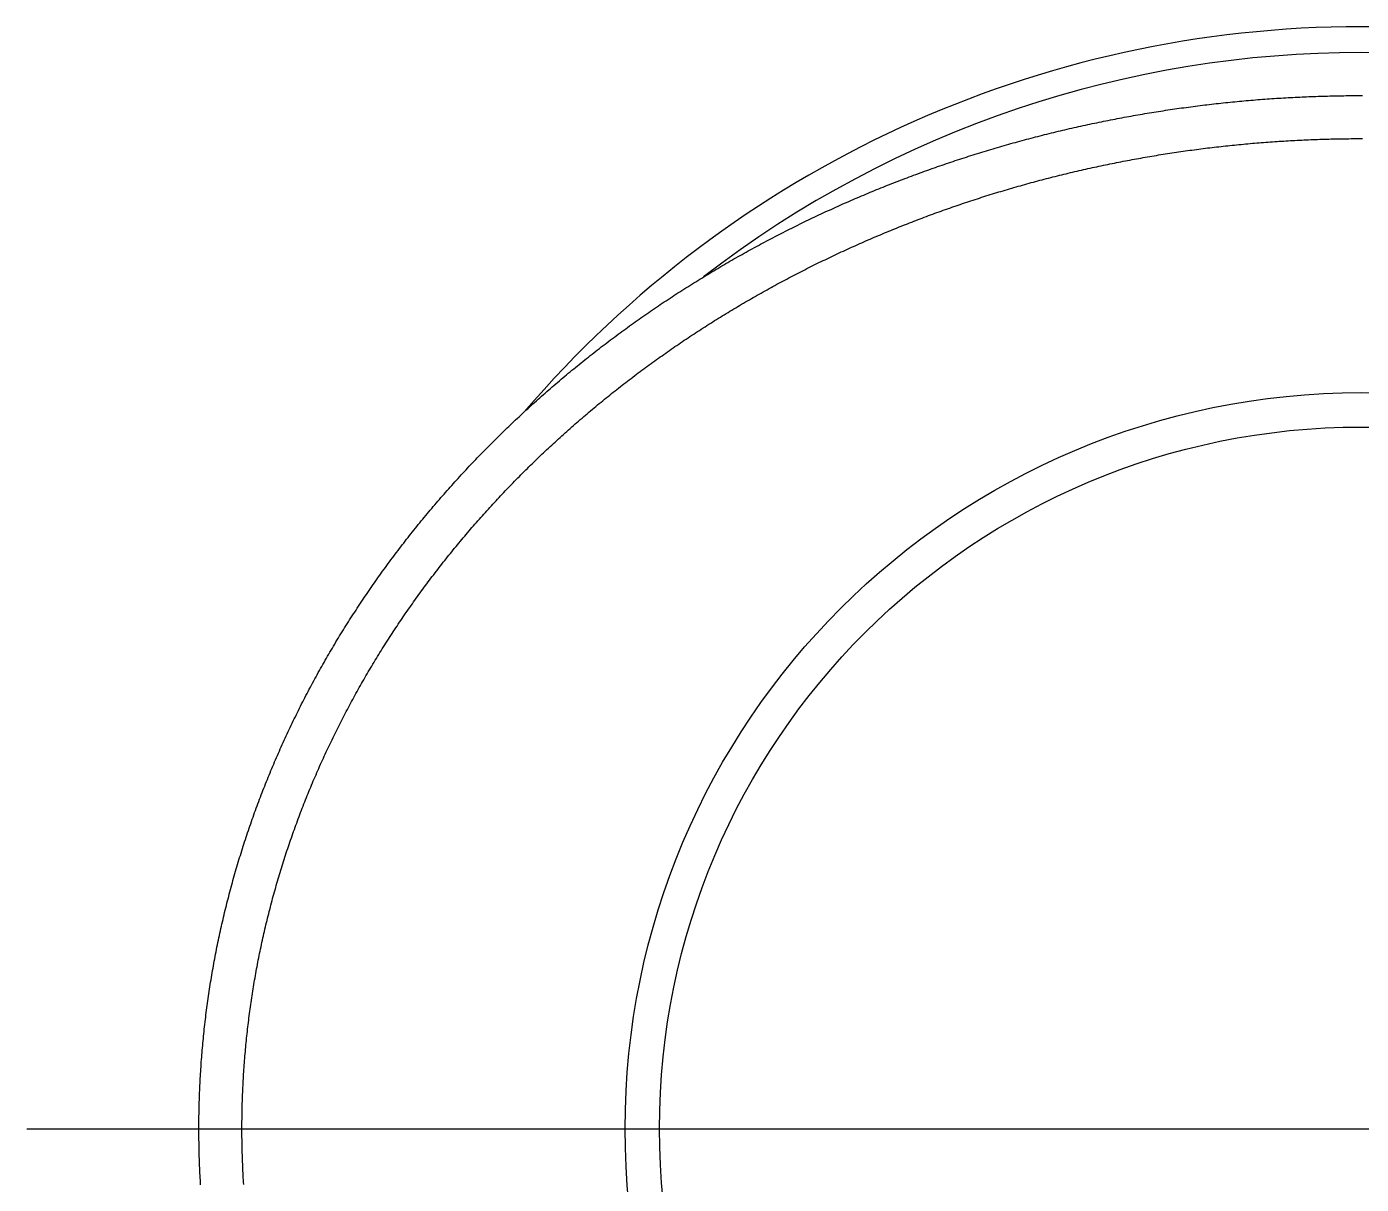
# Model space of a CAD drawing. Extents: x -12.1 to 87.1, y -18.9 to 53.3.
# Drawn here: x 56.09 to 71.59, y 37.85 to 51.3 of the extents above; entities that cross this region are included whole.
import ezdxf

# ---------------------------------------------------------------- set-up
doc = ezdxf.new("R2010")
doc.units = 0
doc.linetypes.add('CENTER', pattern=[50.8, 31.75, -6.35, 6.35, -6.35])
doc.layers.get('0').update_dxf_attribs({"linetype": 'CONTINUOUS'})
doc.layers.add('CENTER', color=1, linetype='CENTER')

msp = doc.modelspace()

# ---------------------------------------------------------------- linework, layer by layer
at = {"color": 7}
for points in [[(58.1148, 37.8483, 0), (58.1132, 37.8757, 0), (58.1116, 37.9031, 0), (58.1101, 37.9305, 0), (58.1087, 37.958, 0), (58.1073, 37.9854, 0), (58.106, 38.0129, 0), (58.1048, 38.0403, 0), (58.1037, 38.0677, 0), (58.1026, 38.0952, 0), (58.1016, 38.1226, 0), (58.1006, 38.1501, 0), (58.0998, 38.1775, 0), (58.099, 38.2049, 0), (58.0983, 38.2324, 0), (58.0976, 38.2598, 0), (58.097, 38.2873, 0), (58.0965, 38.3147, 0), (58.0961, 38.3422, 0), (58.0957, 38.3696, 0), (58.0954, 38.3971, 0), (58.0952, 38.4245, 0), (58.095, 38.452, 0), (58.0949, 38.4794, 0), (58.0949, 38.5069, 0), (58.095, 38.5343, 0), (58.0951, 38.5618, 0), (58.0953, 38.5892, 0), (58.0955, 38.6167, 0), (58.0959, 38.6441, 0), (58.0963, 38.6716, 0), (58.0968, 38.699, 0), (58.0973, 38.7265, 0), (58.0979, 38.7539, 0), (58.0986, 38.7814, 0), (58.0994, 38.8088, 0), (58.1002, 38.8362, 0), (58.1011, 38.8637, 0), (58.1021, 38.8911, 0), (58.1031, 38.9185, 0), (58.1042, 38.946, 0), (58.1054, 38.9734, 0), (58.1067, 39.0008, 0), (58.108, 39.0282, 0), (58.1094, 39.0557, 0), (58.1109, 39.0831, 0), (58.1124, 39.1105, 0), (58.114, 39.1379, 0), (58.1157, 39.1653, 0), (58.1174, 39.1927, 0), (58.1193, 39.2201, 0), (58.1211, 39.2475, 0), (58.1231, 39.2749, 0), (58.1251, 39.3023, 0), (58.1272, 39.3297, 0), (58.1294, 39.357, 0), (58.1316, 39.3844, 0), (58.1339, 39.4118, 0), (58.1363, 39.4391, 0), (58.1388, 39.4665, 0), (58.1413, 39.4938, 0), (58.1439, 39.5212, 0), (58.1465, 39.5485, 0), (58.1493, 39.5759, 0), (58.1521, 39.6032, 0), (58.155, 39.6305, 0), (58.1579, 39.6578, 0), (58.1609, 39.6851, 0), (58.164, 39.7124, 0), (58.1671, 39.7397, 0), (58.1704, 39.767, 0), (58.1737, 39.7943, 0), (58.177, 39.8216, 0), (58.1805, 39.8488, 0), (58.184, 39.8761, 0), (58.1875, 39.9033, 0), (58.1912, 39.9306, 0), (58.1949, 39.9578, 0), (58.1987, 39.985, 0), (58.2025, 40.0123, 0), (58.2065, 40.0395, 0), (58.2104, 40.0667, 0), (58.2145, 40.0939, 0), (58.2186, 40.121, 0), (58.2229, 40.1482, 0), (58.2271, 40.1754, 0), (58.2315, 40.2025, 0), (58.2359, 40.2297, 0), (58.2404, 40.2568, 0), (58.2449, 40.2839, 0), (58.2495, 40.311, 0), (58.2542, 40.3381, 0), (58.259, 40.3652, 0), (58.2638, 40.3923, 0), (58.2687, 40.4194, 0), (58.2737, 40.4464, 0), (58.2787, 40.4735, 0), (58.2838, 40.5005, 0), (58.289, 40.5275, 0), (58.2943, 40.5545, 0), (58.2996, 40.5815, 0), (58.305, 40.6085, 0), (58.3104, 40.6355, 0), (58.3159, 40.6624, 0), (58.3215, 40.6894, 0), (58.3272, 40.7163, 0), (58.3329, 40.7432, 0), (58.3387, 40.7701, 0), (58.3446, 40.797, 0), (58.3505, 40.8239, 0), (58.3565, 40.8508, 0), (58.3626, 40.8776, 0), (58.3687, 40.9044, 0), (58.3749, 40.9312, 0), (58.3812, 40.958, 0), (58.3875, 40.9848, 0), (58.3939, 41.0116, 0), (58.4004, 41.0384, 0), (58.407, 41.0651, 0), (58.4136, 41.0918, 0), (58.4203, 41.1185, 0), (58.427, 41.1452, 0), (58.4338, 41.1719, 0), (58.4407, 41.1985, 0), (58.4477, 41.2252, 0), (58.4547, 41.2518, 0), (58.4618, 41.2784, 0), (58.4689, 41.305, 0), (58.4761, 41.3316, 0), (58.4834, 41.3581, 0), (58.4908, 41.3847, 0), (58.4982, 41.4112, 0), (58.5057, 41.4377, 0), (58.5132, 41.4642, 0), (58.5209, 41.4906, 0), (58.5286, 41.5171, 0), (58.5363, 41.5435, 0), (58.5441, 41.5699, 0), (58.552, 41.5963, 0), (58.56, 41.6226, 0), (58.568, 41.649, 0), (58.5761, 41.6753, 0), (58.5843, 41.7016, 0), (58.5925, 41.7279, 0), (58.6008, 41.7542, 0), (58.6091, 41.7804, 0), (58.6175, 41.8066, 0), (58.626, 41.8328, 0), (58.6346, 41.859, 0), (58.6432, 41.8852, 0), (58.6519, 41.9113, 0), (58.6606, 41.9374, 0), (58.6694, 41.9635, 0), (58.6783, 41.9896, 0), (58.6873, 42.0156, 0), (58.6963, 42.0416, 0), (58.7053, 42.0676, 0), (58.7145, 42.0936, 0), (58.7237, 42.1196, 0), (58.733, 42.1455, 0), (58.7423, 42.1714, 0), (58.7517, 42.1973, 0), (58.7611, 42.2232, 0), (58.7707, 42.249, 0), (58.7803, 42.2748, 0), (58.7899, 42.3006, 0), (58.7996, 42.3264, 0), (58.8094, 42.3521, 0), (58.8192, 42.3778, 0), (58.8292, 42.4035, 0), (58.8391, 42.4292, 0), (58.8492, 42.4548, 0), (58.8593, 42.4804, 0), (58.8694, 42.506, 0), (58.8796, 42.5316, 0), (58.8899, 42.5571, 0), (58.9003, 42.5826, 0), (58.9107, 42.6081, 0), (58.9211, 42.6336, 0), (58.9317, 42.659, 0), (58.9423, 42.6844, 0), (58.9529, 42.7098, 0), (58.9636, 42.7351, 0), (58.9744, 42.7604, 0), (58.9853, 42.7857, 0), (58.9962, 42.811, 0), (59.0071, 42.8362, 0), (59.0182, 42.8614, 0), (59.0293, 42.8866, 0), (59.0404, 42.9118, 0), (59.0516, 42.9369, 0), (59.0629, 42.962, 0), (59.0742, 42.9871, 0), (59.0856, 43.0121, 0), (59.0971, 43.0371, 0), (59.1086, 43.0621, 0), (59.1201, 43.0871, 0), (59.1318, 43.112, 0), (59.1435, 43.1369, 0), (59.1552, 43.1617, 0), (59.167, 43.1866, 0), (59.1789, 43.2114, 0), (59.1908, 43.2361, 0), (59.2028, 43.2609, 0), (59.2149, 43.2856, 0), (59.227, 43.3103, 0), (59.2392, 43.3349, 0), (59.2514, 43.3595, 0), (59.2637, 43.3841, 0), (59.276, 43.4087, 0), (59.2884, 43.4332, 0), (59.3009, 43.4577, 0), (59.3134, 43.4821, 0), (59.326, 43.5066, 0), (59.3386, 43.5309, 0), (59.3513, 43.5553, 0), (59.3641, 43.5796, 0), (59.3769, 43.6039, 0), (59.3897, 43.6282, 0), (59.4027, 43.6524, 0), (59.4156, 43.6766, 0), (59.4287, 43.7008, 0), (59.4418, 43.7249, 0), (59.4549, 43.749, 0), (59.4681, 43.773, 0), (59.4814, 43.7971, 0), (59.4947, 43.8211, 0), (59.5081, 43.845, 0), (59.5215, 43.8689, 0), (59.535, 43.8928, 0), (59.5485, 43.9167, 0), (59.5621, 43.9405, 0), (59.5758, 43.9643, 0), (59.5895, 43.988, 0), (59.6032, 44.0118, 0), (59.617, 44.0354, 0), (59.6309, 44.0591, 0), (59.6448, 44.0827, 0), (59.6588, 44.1063, 0), (59.6728, 44.1298, 0), (59.6869, 44.1533, 0), (59.7011, 44.1768, 0), (59.7153, 44.2002, 0), (59.7295, 44.2236, 0), (59.7438, 44.247, 0), (59.7582, 44.2703, 0), (59.7726, 44.2936, 0), (59.787, 44.3169, 0), (59.8016, 44.3401, 0), (59.8161, 44.3633, 0), (59.8307, 44.3864, 0), (59.8454, 44.4095, 0), (59.8601, 44.4326, 0), (59.8749, 44.4556, 0), (59.8897, 44.4786, 0), (59.9046, 44.5016, 0), (59.9196, 44.5245, 0), (59.9345, 44.5474, 0), (59.9496, 44.5703, 0), (59.9647, 44.5931, 0), (59.9798, 44.6159, 0), (59.995, 44.6386, 0), (60.0102, 44.6613, 0), (60.0255, 44.684, 0), (60.0409, 44.7066, 0), (60.0563, 44.7292, 0), (60.0717, 44.7517, 0), (60.0872, 44.7743, 0), (60.1028, 44.7967, 0), (60.1183, 44.8192, 0), (60.134, 44.8416, 0), (60.1497, 44.8639, 0), (60.1654, 44.8862, 0), (60.1812, 44.9085, 0), (60.1971, 44.9308, 0), (60.213, 44.953, 0), (60.2289, 44.9751, 0), (60.2449, 44.9973, 0), (60.2609, 45.0193, 0), (60.277, 45.0414, 0), (60.2932, 45.0634, 0), (60.3094, 45.0854, 0), (60.3256, 45.1073, 0), (60.3419, 45.1292, 0), (60.3582, 45.1511, 0), (60.3746, 45.1729, 0), (60.391, 45.1947, 0), (60.4075, 45.2164, 0), (60.424, 45.2381, 0), (60.4406, 45.2598, 0), (60.4573, 45.2814, 0), (60.4739, 45.303, 0), (60.4906, 45.3245, 0), (60.5074, 45.346, 0), (60.5242, 45.3675, 0), (60.5411, 45.3889, 0), (60.558, 45.4103, 0), (60.575, 45.4317, 0), (60.592, 45.453, 0), (60.609, 45.4743, 0), (60.6261, 45.4955, 0), (60.6433, 45.5167, 0), (60.6605, 45.5379, 0), (60.6777, 45.559, 0), (60.695, 45.58, 0), (60.7123, 45.6011, 0), (60.7297, 45.6221, 0), (60.7471, 45.643, 0), (60.7646, 45.664, 0), (60.7821, 45.6848, 0), (60.7997, 45.7057, 0), (60.8173, 45.7265, 0), (60.835, 45.7472, 0), (60.8527, 45.7679, 0), (60.8704, 45.7886, 0), (60.8882, 45.8093, 0), (60.906, 45.8299, 0), (60.9239, 45.8504, 0), (60.9418, 45.8709, 0), (60.9598, 45.8914, 0), (60.9778, 45.9118, 0), (60.9959, 45.9322, 0), (61.014, 45.9526, 0), (61.0321, 45.9729, 0), (61.0503, 45.9932, 0), (61.0686, 46.0134, 0), (61.0869, 46.0336, 0), (61.1052, 46.0538, 0), (61.1236, 46.0739, 0), (61.142, 46.094, 0), (61.1604, 46.114, 0), (61.1789, 46.134, 0), (61.1975, 46.1539, 0), (61.2161, 46.1738, 0), (61.2347, 46.1937, 0), (61.2534, 46.2135, 0), (61.2721, 46.2333, 0), (61.2909, 46.2531, 0), (61.3097, 46.2728, 0), (61.3285, 46.2924, 0), (61.3474, 46.312, 0), (61.3663, 46.3316, 0), (61.3853, 46.3512, 0), (61.4043, 46.3707, 0), (61.4234, 46.3901, 0), (61.4425, 46.4095, 0), (61.4616, 46.4289, 0), (61.4808, 46.4482, 0), (61.5, 46.4675, 0), (61.5193, 46.4868, 0), (61.5386, 46.506, 0), (61.558, 46.5251, 0), (61.5773, 46.5443, 0), (61.5968, 46.5633, 0), (61.6163, 46.5824, 0), (61.6358, 46.6014, 0), (61.6553, 46.6203, 0), (61.6749, 46.6392, 0), (61.6946, 46.6581, 0), (61.7142, 46.6769, 0), (61.734, 46.6957, 0), (61.7537, 46.7144, 0), (61.7735, 46.7331, 0), (61.7933, 46.7518, 0), (61.8132, 46.7704, 0), (61.8331, 46.789, 0), (61.8531, 46.8075, 0), (61.8731, 46.826, 0), (61.8931, 46.8444, 0), (61.9132, 46.8629, 0), (61.9333, 46.8812, 0), (61.9535, 46.8995, 0), (61.9737, 46.9178, 0), (61.9939, 46.936, 0), (62.0142, 46.9542, 0), (62.0345, 46.9724, 0), (62.0548, 46.9905, 0), (62.0752, 47.0085, 0), (62.0956, 47.0265, 0), (62.1161, 47.0445, 0), (62.1366, 47.0624, 0), (62.1571, 47.0803, 0), (62.1777, 47.0982, 0), (62.1983, 47.116, 0), (62.2189, 47.1337, 0), (62.2396, 47.1514, 0), (62.2603, 47.1691, 0), (62.2811, 47.1867, 0), (62.3019, 47.2043, 0), (62.3227, 47.2218, 0), (62.3436, 47.2393, 0), (62.3645, 47.2568, 0), (62.3854, 47.2742, 0), (62.4064, 47.2915, 0), (62.4274, 47.3089, 0), (62.4485, 47.3261, 0), (62.4696, 47.3434, 0), (62.4907, 47.3605, 0), (62.5118, 47.3777, 0), (62.533, 47.3948, 0), (62.5543, 47.4118, 0), (62.5755, 47.4288, 0), (62.5968, 47.4458, 0), (62.6182, 47.4627, 0), (62.6395, 47.4796, 0), (62.6609, 47.4964, 0), (62.6824, 47.5132, 0), (62.7038, 47.53, 0), (62.7254, 47.5467, 0), (62.7469, 47.5633, 0), (62.7685, 47.5799, 0), (62.7901, 47.5965, 0), (62.8117, 47.613, 0), (62.8334, 47.6295, 0), (62.8551, 47.6459, 0), (62.8769, 47.6623, 0), (62.8986, 47.6786, 0), (62.9205, 47.6949, 0), (62.9423, 47.7112, 0), (62.9642, 47.7274, 0), (62.9861, 47.7435, 0), (63.008, 47.7596, 0), (63.03, 47.7757, 0), (63.052, 47.7917, 0), (63.0741, 47.8077, 0), (63.0961, 47.8236, 0), (63.1182, 47.8395, 0), (63.1404, 47.8554, 0), (63.1625, 47.8711, 0), (63.1848, 47.8869, 0), (63.207, 47.9026, 0), (63.2292, 47.9183, 0), (63.2515, 47.9339, 0), (63.2739, 47.9494, 0), (63.2962, 47.965, 0), (63.3186, 47.9804, 0), (63.341, 47.9959, 0), (63.3635, 48.0113, 0), (63.386, 48.0266, 0), (63.4085, 48.0419, 0), (63.431, 48.0571, 0), (63.4536, 48.0723, 0), (63.4762, 48.0875, 0), (63.4988, 48.1026, 0), (63.5215, 48.1177, 0), (63.5442, 48.1327, 0), (63.5669, 48.1476, 0), (63.5897, 48.1626, 0), (63.6124, 48.1775, 0), (63.6352, 48.1923, 0), (63.6581, 48.2071, 0), (63.6809, 48.2218, 0), (63.7038, 48.2365, 0), (63.7268, 48.2512, 0), (63.7497, 48.2658, 0), (63.7727, 48.2803, 0), (63.7957, 48.2948, 0), (63.8187, 48.3093, 0), (63.8418, 48.3237, 0), (63.8649, 48.3381, 0), (63.888, 48.3524, 0), (63.9112, 48.3667, 0), (63.9343, 48.3809, 0), (63.9576, 48.3951, 0), (63.9808, 48.4092, 0), (64.004, 48.4233, 0), (64.0273, 48.4373, 0), (64.0506, 48.4513, 0), (64.074, 48.4653, 0), (64.0973, 48.4792, 0), (64.1207, 48.493, 0), (64.1441, 48.5069, 0), (64.1676, 48.5206, 0), (64.191, 48.5343, 0), (64.2145, 48.548, 0), (64.2381, 48.5616, 0), (64.2616, 48.5752, 0), (64.2852, 48.5887, 0), (64.3088, 48.6022, 0), (64.3324, 48.6156, 0), (64.356, 48.629, 0), (64.3797, 48.6423, 0), (64.4034, 48.6556, 0), (64.4271, 48.6689, 0), (64.4509, 48.6821, 0), (64.4746, 48.6952, 0), (64.4984, 48.7083, 0), (64.5223, 48.7214, 0), (64.5461, 48.7344, 0), (64.57, 48.7473, 0), (64.5938, 48.7602, 0), (64.6178, 48.7731, 0), (64.6417, 48.7859, 0), (64.6656, 48.7987, 0), (64.6896, 48.8114, 0), (64.7136, 48.8241, 0), (64.7377, 48.8367, 0), (64.7617, 48.8493, 0), (64.7858, 48.8618, 0), (64.8099, 48.8743, 0), (64.834, 48.8867, 0), (64.8581, 48.8991, 0), (64.8823, 48.9114, 0), (64.9065, 48.9237, 0), (64.9307, 48.936, 0), (64.9549, 48.9482, 0), (64.9792, 48.9603, 0), (65.0034, 48.9724, 0), (65.0277, 48.9845, 0), (65.052, 48.9965, 0), (65.0764, 49.0084, 0), (65.1007, 49.0203, 0), (65.1251, 49.0322, 0), (65.1495, 49.044, 0), (65.1739, 49.0558, 0), (65.1984, 49.0675, 0), (65.2229, 49.0792, 0), (65.2473, 49.0908, 0), (65.2718, 49.1024, 0), (65.2964, 49.1139, 0), (65.3209, 49.1254, 0), (65.3455, 49.1368, 0), (65.3701, 49.1482, 0), (65.3947, 49.1595, 0), (65.4193, 49.1708, 0), (65.444, 49.1821, 0), (65.4686, 49.1933, 0), (65.4933, 49.2044, 0), (65.518, 49.2155, 0), (65.5428, 49.2266, 0), (65.5675, 49.2376, 0), (65.5923, 49.2485, 0), (65.6171, 49.2594, 0), (65.6419, 49.2703, 0), (65.6667, 49.2811, 0), (65.6916, 49.2919, 0), (65.7164, 49.3026, 0), (65.7413, 49.3133, 0), (65.7662, 49.3239, 0), (65.7911, 49.3345, 0), (65.8161, 49.345, 0), (65.841, 49.3555, 0), (65.866, 49.3659, 0), (65.891, 49.3763, 0), (65.916, 49.3866, 0), (65.9411, 49.3969, 0), (65.9661, 49.4072, 0), (65.9912, 49.4174, 0), (66.0163, 49.4275, 0), (66.0414, 49.4376, 0), (66.0665, 49.4477, 0), (66.0917, 49.4577, 0), (66.1168, 49.4676, 0), (66.142, 49.4775, 0), (66.1672, 49.4874, 0), (66.1924, 49.4972, 0), (66.2176, 49.507, 0), (66.2429, 49.5167, 0), (66.2682, 49.5264, 0), (66.2934, 49.536, 0), (66.3187, 49.5456, 0), (66.3441, 49.5551, 0), (66.3694, 49.5646, 0), (66.3947, 49.574, 0), (66.4201, 49.5834, 0), (66.4455, 49.5927, 0), (66.4709, 49.602, 0), (66.4963, 49.6113, 0), (66.5218, 49.6205, 0), (66.5472, 49.6296, 0), (66.5727, 49.6387, 0), (66.5982, 49.6478, 0), (66.6237, 49.6568, 0), (66.6492, 49.6657, 0), (66.6747, 49.6746, 0), (66.7002, 49.6835, 0), (66.7258, 49.6923, 0), (66.7514, 49.7011, 0), (66.777, 49.7098, 0), (66.8026, 49.7185, 0), (66.8282, 49.7271, 0), (66.8539, 49.7357, 0), (66.8795, 49.7442, 0), (66.9052, 49.7527, 0), (66.9309, 49.7611, 0), (66.9566, 49.7695, 0), (66.9823, 49.7778, 0), (67.008, 49.7861, 0), (67.0338, 49.7944, 0), (67.0595, 49.8025, 0), (67.0853, 49.8107, 0), (67.1111, 49.8188, 0), (67.1369, 49.8268, 0), (67.1627, 49.8348, 0), (67.1886, 49.8428, 0), (67.2144, 49.8507, 0), (67.2403, 49.8586, 0), (67.2661, 49.8664, 0), (67.292, 49.8741, 0), (67.3179, 49.8819, 0), (67.3438, 49.8895, 0), (67.3698, 49.8971, 0), (67.3957, 49.9047, 0), (67.4217, 49.9122, 0), (67.4477, 49.9197, 0), (67.4736, 49.9272, 0), (67.4996, 49.9345, 0), (67.5256, 49.9419, 0), (67.5517, 49.9492, 0), (67.5777, 49.9564, 0), (67.6038, 49.9636, 0), (67.6298, 49.9707, 0), (67.6559, 49.9778, 0), (67.682, 49.9849, 0), (67.7081, 49.9919, 0), (67.7342, 49.9988, 0), (67.7603, 50.0057, 0), (67.7865, 50.0126, 0), (67.8126, 50.0194, 0), (67.8388, 50.0262, 0), (67.8649, 50.0329, 0), (67.8911, 50.0395, 0), (67.9173, 50.0462, 0), (67.9435, 50.0527, 0), (67.9698, 50.0593, 0), (67.996, 50.0657, 0), (68.0222, 50.0722, 0), (68.0485, 50.0785, 0), (68.0748, 50.0849, 0), (68.101, 50.0912, 0), (68.1273, 50.0974, 0), (68.1536, 50.1036, 0), (68.1799, 50.1097, 0), (68.2063, 50.1158, 0), (68.2326, 50.1219, 0), (68.2589, 50.1279, 0), (68.2853, 50.1338, 0), (68.3117, 50.1397, 0), (68.338, 50.1456, 0), (68.3644, 50.1514, 0), (68.3908, 50.1571, 0), (68.4172, 50.1628, 0), (68.4437, 50.1685, 0), (68.4701, 50.1741, 0), (68.4965, 50.1797, 0), (68.523, 50.1852, 0), (68.5494, 50.1907, 0), (68.5759, 50.1961, 0), (68.6024, 50.2015, 0), (68.6289, 50.2068, 0), (68.6554, 50.2121, 0), (68.6819, 50.2173, 0), (68.7084, 50.2225, 0), (68.7349, 50.2276, 0), (68.7614, 50.2327, 0), (68.788, 50.2377, 0), (68.8145, 50.2427, 0), (68.8411, 50.2477, 0), (68.8677, 50.2526, 0), (68.8942, 50.2574, 0), (68.9208, 50.2622, 0), (68.9474, 50.267, 0), (68.974, 50.2717, 0), (69.0006, 50.2763, 0), (69.0273, 50.281, 0), (69.0539, 50.2855, 0), (69.0805, 50.29, 0), (69.1072, 50.2945, 0), (69.1338, 50.2989, 0), (69.1605, 50.3033, 0), (69.1872, 50.3076, 0), (69.2138, 50.3119, 0), (69.2405, 50.3161, 0), (69.2672, 50.3203, 0), (69.2939, 50.3244, 0), (69.3206, 50.3285, 0), (69.3473, 50.3325, 0), (69.374, 50.3365, 0), (69.4008, 50.3404, 0), (69.4275, 50.3443, 0), (69.4542, 50.3482, 0), (69.481, 50.352, 0), (69.5078, 50.3557, 0), (69.5345, 50.3594, 0), (69.5613, 50.3631, 0), (69.5881, 50.3667, 0), (69.6148, 50.3702, 0), (69.6416, 50.3737, 0), (69.6684, 50.3772, 0), (69.6952, 50.3806, 0), (69.722, 50.384, 0), (69.7488, 50.3873, 0), (69.7757, 50.3905, 0), (69.8025, 50.3938, 0), (69.8293, 50.3969, 0), (69.8561, 50.4001, 0), (69.883, 50.4031, 0), (69.9098, 50.4062, 0), (69.9367, 50.4091, 0), (69.9635, 50.4121, 0), (69.9904, 50.4149, 0), (70.0173, 50.4178, 0), (70.0441, 50.4206, 0), (70.071, 50.4233, 0), (70.0979, 50.426, 0), (70.1248, 50.4286, 0), (70.1517, 50.4312, 0), (70.1786, 50.4338, 0), (70.2055, 50.4363, 0), (70.2324, 50.4387, 0), (70.2593, 50.4411, 0), (70.2862, 50.4435, 0), (70.3131, 50.4458, 0), (70.34, 50.448, 0), (70.367, 50.4503, 0), (70.3939, 50.4524, 0), (70.4208, 50.4545, 0), (70.4478, 50.4566, 0), (70.4747, 50.4586, 0), (70.5017, 50.4606, 0), (70.5286, 50.4625, 0), (70.5556, 50.4644, 0), (70.5825, 50.4662, 0), (70.6095, 50.468, 0), (70.6364, 50.4697, 0), (70.6634, 50.4714, 0), (70.6904, 50.473, 0), (70.7173, 50.4746, 0), (70.7443, 50.4762, 0), (70.7713, 50.4776, 0), (70.7983, 50.4791, 0), (70.8252, 50.4805, 0), (70.8522, 50.4818, 0), (70.8792, 50.4831, 0), (70.9062, 50.4844, 0), (70.9332, 50.4856, 0), (70.9602, 50.4867, 0), (70.9872, 50.4878, 0), (71.0142, 50.4889, 0), (71.0412, 50.4899, 0), (71.0682, 50.4909, 0), (71.0952, 50.4918, 0), (71.1222, 50.4926, 0), (71.1492, 50.4935, 0), (71.1762, 50.4942, 0), (71.2032, 50.4949, 0), (71.2302, 50.4956, 0), (71.2572, 50.4962, 0), (71.2842, 50.4968, 0), (71.3112, 50.4973, 0), (71.3383, 50.4978, 0), (71.3653, 50.4983, 0), (71.3923, 50.4986, 0), (71.4193, 50.499, 0), (71.4463, 50.4993, 0), (71.4733, 50.4995, 0), (71.5003, 50.4997, 0), (71.5274, 50.4998, 0), (71.5544, 50.4999, 0), (71.5814, 50.5, 0), (71.6084, 50.5, 0)], [(58.6155, 37.8526, 0), (58.6139, 37.8788, 0), (58.6123, 37.9049, 0), (58.6108, 37.9311, 0), (58.6094, 37.9572, 0), (58.608, 37.9834, 0), (58.6067, 38.0095, 0), (58.6055, 38.0357, 0), (58.6043, 38.0618, 0), (58.6032, 38.088, 0), (58.6022, 38.1142, 0), (58.6013, 38.1403, 0), (58.6004, 38.1665, 0), (58.5995, 38.1926, 0), (58.5988, 38.2188, 0), (58.5981, 38.2449, 0), (58.5975, 38.2711, 0), (58.5969, 38.2973, 0), (58.5964, 38.3234, 0), (58.596, 38.3496, 0), (58.5957, 38.3757, 0), (58.5954, 38.4019, 0), (58.5952, 38.4281, 0), (58.595, 38.4542, 0), (58.5949, 38.4804, 0), (58.5949, 38.5066, 0), (58.595, 38.5327, 0), (58.5951, 38.5589, 0), (58.5953, 38.585, 0), (58.5955, 38.6112, 0), (58.5958, 38.6374, 0), (58.5962, 38.6635, 0), (58.5967, 38.6897, 0), (58.5972, 38.7159, 0), (58.5978, 38.742, 0), (58.5984, 38.7682, 0), (58.5992, 38.7943, 0), (58.6, 38.8205, 0), (58.6008, 38.8466, 0), (58.6018, 38.8728, 0), (58.6027, 38.8989, 0), (58.6038, 38.9251, 0), (58.6049, 38.9512, 0), (58.6061, 38.9774, 0), (58.6074, 39.0035, 0), (58.6087, 39.0296, 0), (58.6101, 39.0558, 0), (58.6116, 39.0819, 0), (58.6131, 39.108, 0), (58.6147, 39.1341, 0), (58.6164, 39.1603, 0), (58.6181, 39.1864, 0), (58.6199, 39.2125, 0), (58.6218, 39.2386, 0), (58.6237, 39.2647, 0), (58.6257, 39.2908, 0), (58.6278, 39.3169, 0), (58.6299, 39.343, 0), (58.6321, 39.3691, 0), (58.6344, 39.3952, 0), (58.6367, 39.4212, 0), (58.6391, 39.4473, 0), (58.6416, 39.4734, 0), (58.6441, 39.4994, 0), (58.6467, 39.5255, 0), (58.6494, 39.5515, 0), (58.6521, 39.5776, 0), (58.6549, 39.6036, 0), (58.6578, 39.6297, 0), (58.6608, 39.6557, 0), (58.6638, 39.6817, 0), (58.6668, 39.7077, 0), (58.67, 39.7337, 0), (58.6732, 39.7597, 0), (58.6765, 39.7857, 0), (58.6798, 39.8117, 0), (58.6832, 39.8377, 0), (58.6867, 39.8637, 0), (58.6902, 39.8896, 0), (58.6938, 39.9156, 0), (58.6975, 39.9415, 0), (58.7012, 39.9675, 0), (58.7051, 39.9934, 0), (58.7089, 40.0193, 0), (58.7129, 40.0452, 0), (58.7169, 40.0712, 0), (58.721, 40.0971, 0), (58.7251, 40.1229, 0), (58.7293, 40.1488, 0), (58.7336, 40.1747, 0), (58.7379, 40.2006, 0), (58.7423, 40.2264, 0), (58.7468, 40.2522, 0), (58.7513, 40.2781, 0), (58.7559, 40.3039, 0), (58.7606, 40.3297, 0), (58.7654, 40.3555, 0), (58.7702, 40.3813, 0), (58.775, 40.4071, 0), (58.78, 40.4328, 0), (58.785, 40.4586, 0), (58.79, 40.4843, 0), (58.7952, 40.5101, 0), (58.8004, 40.5358, 0), (58.8056, 40.5615, 0), (58.811, 40.5872, 0), (58.8164, 40.6129, 0), (58.8218, 40.6386, 0), (58.8274, 40.6642, 0), (58.833, 40.6899, 0), (58.8386, 40.7155, 0), (58.8443, 40.7411, 0), (58.8501, 40.7667, 0), (58.856, 40.7923, 0), (58.8619, 40.8179, 0), (58.8679, 40.8435, 0), (58.8739, 40.869, 0), (58.88, 40.8946, 0), (58.8862, 40.9201, 0), (58.8925, 40.9456, 0), (58.8988, 40.9711, 0), (58.9052, 40.9966, 0), (58.9116, 41.022, 0), (58.9181, 41.0475, 0), (58.9247, 41.0729, 0), (58.9313, 41.0983, 0), (58.938, 41.1237, 0), (58.9447, 41.1491, 0), (58.9516, 41.1745, 0), (58.9585, 41.1998, 0), (58.9654, 41.2252, 0), (58.9724, 41.2505, 0), (58.9795, 41.2758, 0), (58.9867, 41.3011, 0), (58.9939, 41.3263, 0), (59.0011, 41.3516, 0), (59.0085, 41.3768, 0), (59.0159, 41.402, 0), (59.0234, 41.4272, 0), (59.0309, 41.4524, 0), (59.0385, 41.4776, 0), (59.0461, 41.5027, 0), (59.0539, 41.5278, 0), (59.0616, 41.5529, 0), (59.0695, 41.578, 0), (59.0774, 41.6031, 0), (59.0854, 41.6281, 0), (59.0934, 41.6532, 0), (59.1015, 41.6782, 0), (59.1097, 41.7032, 0), (59.1179, 41.7281, 0), (59.1262, 41.7531, 0), (59.1345, 41.778, 0), (59.1429, 41.8029, 0), (59.1514, 41.8278, 0), (59.16, 41.8527, 0), (59.1686, 41.8775, 0), (59.1772, 41.9023, 0), (59.186, 41.9271, 0), (59.1947, 41.9519, 0), (59.2036, 41.9767, 0), (59.2125, 42.0014, 0), (59.2215, 42.0261, 0), (59.2305, 42.0508, 0), (59.2396, 42.0755, 0), (59.2488, 42.1001, 0), (59.258, 42.1248, 0), (59.2673, 42.1494, 0), (59.2766, 42.174, 0), (59.286, 42.1985, 0), (59.2955, 42.223, 0), (59.305, 42.2476, 0), (59.3146, 42.272, 0), (59.3242, 42.2965, 0), (59.3339, 42.3209, 0), (59.3437, 42.3454, 0), (59.3535, 42.3698, 0), (59.3634, 42.3941, 0), (59.3733, 42.4185, 0), (59.3833, 42.4428, 0), (59.3934, 42.4671, 0), (59.4035, 42.4913, 0), (59.4137, 42.5156, 0), (59.4239, 42.5398, 0), (59.4342, 42.564, 0), (59.4446, 42.5882, 0), (59.455, 42.6123, 0), (59.4655, 42.6364, 0), (59.476, 42.6605, 0), (59.4866, 42.6846, 0), (59.4973, 42.7086, 0), (59.508, 42.7326, 0), (59.5187, 42.7566, 0), (59.5296, 42.7805, 0), (59.5405, 42.8045, 0), (59.5514, 42.8284, 0), (59.5624, 42.8523, 0), (59.5735, 42.8761, 0), (59.5846, 42.8999, 0), (59.5958, 42.9237, 0), (59.607, 42.9475, 0), (59.6183, 42.9712, 0), (59.6296, 42.9949, 0), (59.641, 43.0186, 0), (59.6525, 43.0422, 0), (59.664, 43.0659, 0), (59.6756, 43.0895, 0), (59.6872, 43.113, 0), (59.6989, 43.1365, 0), (59.7107, 43.1601, 0), (59.7225, 43.1835, 0), (59.7343, 43.207, 0), (59.7462, 43.2304, 0), (59.7582, 43.2538, 0), (59.7702, 43.2771, 0), (59.7823, 43.3004, 0), (59.7945, 43.3237, 0), (59.8066, 43.347, 0), (59.8189, 43.3702, 0), (59.8312, 43.3934, 0), (59.8436, 43.4166, 0), (59.856, 43.4397, 0), (59.8684, 43.4628, 0), (59.881, 43.4859, 0), (59.8935, 43.509, 0), (59.9062, 43.532, 0), (59.9188, 43.555, 0), (59.9316, 43.5779, 0), (59.9444, 43.6008, 0), (59.9572, 43.6237, 0), (59.9701, 43.6466, 0), (59.9831, 43.6694, 0), (59.9961, 43.6922, 0), (60.0091, 43.7149, 0), (60.0222, 43.7377, 0), (60.0354, 43.7603, 0), (60.0486, 43.783, 0), (60.0619, 43.8056, 0), (60.0752, 43.8282, 0), (60.0886, 43.8508, 0), (60.102, 43.8733, 0), (60.1155, 43.8958, 0), (60.129, 43.9183, 0), (60.1426, 43.9407, 0), (60.1563, 43.9631, 0), (60.17, 43.9855, 0), (60.1837, 44.0078, 0), (60.1975, 44.0301, 0), (60.2113, 44.0523, 0), (60.2252, 44.0746, 0), (60.2392, 44.0968, 0), (60.2532, 44.1189, 0), (60.2672, 44.141, 0), (60.2813, 44.1631, 0), (60.2954, 44.1852, 0), (60.3096, 44.2072, 0), (60.3239, 44.2292, 0), (60.3382, 44.2511, 0), (60.3525, 44.2731, 0), (60.3669, 44.2949, 0), (60.3814, 44.3168, 0), (60.3959, 44.3386, 0), (60.4104, 44.3604, 0), (60.425, 44.3821, 0), (60.4397, 44.4038, 0), (60.4544, 44.4255, 0), (60.4691, 44.4471, 0), (60.4839, 44.4687, 0), (60.4987, 44.4903, 0), (60.5136, 44.5118, 0), (60.5286, 44.5333, 0), (60.5436, 44.5547, 0), (60.5586, 44.5762, 0), (60.5737, 44.5975, 0), (60.5888, 44.6189, 0), (60.604, 44.6402, 0), (60.6192, 44.6615, 0), (60.6345, 44.6827, 0), (60.6498, 44.7039, 0), (60.6652, 44.7251, 0), (60.6806, 44.7462, 0), (60.6961, 44.7673, 0), (60.7116, 44.7883, 0), (60.7271, 44.8094, 0), (60.7427, 44.8303, 0), (60.7584, 44.8513, 0), (60.7741, 44.8722, 0), (60.7898, 44.8931, 0), (60.8056, 44.9139, 0), (60.8215, 44.9347, 0), (60.8374, 44.9555, 0), (60.8533, 44.9762, 0), (60.8693, 44.9969, 0), (60.8853, 45.0175, 0), (60.9014, 45.0382, 0), (60.9175, 45.0587, 0), (60.9337, 45.0793, 0), (60.9499, 45.0998, 0), (60.9661, 45.1203, 0), (60.9825, 45.1407, 0), (60.9988, 45.1611, 0), (61.0152, 45.1815, 0), (61.0316, 45.2018, 0), (61.0481, 45.2221, 0), (61.0647, 45.2423, 0), (61.0812, 45.2625, 0), (61.0979, 45.2827, 0), (61.1145, 45.3028, 0), (61.1312, 45.3229, 0), (61.148, 45.343, 0), (61.1648, 45.363, 0), (61.1816, 45.383, 0), (61.1985, 45.4029, 0), (61.2155, 45.4229, 0), (61.2324, 45.4427, 0), (61.2495, 45.4626, 0), (61.2665, 45.4824, 0), (61.2836, 45.5021, 0), (61.3008, 45.5218, 0), (61.318, 45.5415, 0), (61.3352, 45.5612, 0), (61.3525, 45.5808, 0), (61.3699, 45.6004, 0), (61.3872, 45.6199, 0), (61.4046, 45.6394, 0), (61.4221, 45.6588, 0), (61.4396, 45.6782, 0), (61.4571, 45.6976, 0), (61.4747, 45.717, 0), (61.4924, 45.7363, 0), (61.51, 45.7555, 0), (61.5277, 45.7748, 0), (61.5455, 45.7939, 0), (61.5633, 45.8131, 0), (61.5811, 45.8322, 0), (61.599, 45.8513, 0), (61.617, 45.8703, 0), (61.6349, 45.8893, 0), (61.6529, 45.9082, 0), (61.671, 45.9272, 0), (61.6891, 45.946, 0), (61.7072, 45.9649, 0), (61.7254, 45.9837, 0), (61.7436, 46.0024, 0), (61.7619, 46.0211, 0), (61.7802, 46.0398, 0), (61.7985, 46.0585, 0), (61.8169, 46.0771, 0), (61.8353, 46.0956, 0), (61.8538, 46.1142, 0), (61.8723, 46.1326, 0), (61.8908, 46.1511, 0), (61.9094, 46.1695, 0), (61.928, 46.1878, 0), (61.9467, 46.2062, 0), (61.9654, 46.2245, 0), (61.9841, 46.2427, 0), (62.0029, 46.2609, 0), (62.0217, 46.2791, 0), (62.0406, 46.2972, 0), (62.0595, 46.3153, 0), (62.0785, 46.3333, 0), (62.0974, 46.3513, 0), (62.1165, 46.3693, 0), (62.1355, 46.3872, 0), (62.1546, 46.4051, 0), (62.1737, 46.4229, 0), (62.1929, 46.4408, 0), (62.2121, 46.4585, 0), (62.2314, 46.4762, 0), (62.2507, 46.4939, 0), (62.27, 46.5116, 0), (62.2894, 46.5292, 0), (62.3088, 46.5467, 0), (62.3282, 46.5642, 0), (62.3477, 46.5817, 0), (62.3672, 46.5992, 0), (62.3868, 46.6166, 0), (62.4064, 46.6339, 0), (62.426, 46.6512, 0), (62.4456, 46.6685, 0), (62.4653, 46.6857, 0), (62.4851, 46.7029, 0), (62.5049, 46.7201, 0), (62.5247, 46.7372, 0), (62.5445, 46.7543, 0), (62.5644, 46.7713, 0), (62.5843, 46.7883, 0), (62.6043, 46.8052, 0), (62.6243, 46.8221, 0), (62.6443, 46.839, 0), (62.6644, 46.8558, 0), (62.6845, 46.8726, 0), (62.7046, 46.8893, 0), (62.7248, 46.906, 0), (62.745, 46.9227, 0), (62.7652, 46.9393, 0), (62.7855, 46.9558, 0), (62.8058, 46.9724, 0), (62.8262, 46.9888, 0), (62.8466, 47.0053, 0), (62.867, 47.0217, 0), (62.8874, 47.038, 0), (62.9079, 47.0544, 0), (62.9284, 47.0706, 0), (62.949, 47.0869, 0), (62.9696, 47.1031, 0), (62.9902, 47.1192, 0), (63.0109, 47.1353, 0), (63.0316, 47.1514, 0), (63.0523, 47.1674, 0), (63.073, 47.1834, 0), (63.0938, 47.1993, 0), (63.1147, 47.2152, 0), (63.1355, 47.2311, 0), (63.1564, 47.2469, 0), (63.1773, 47.2626, 0), (63.1983, 47.2783, 0), (63.2193, 47.294, 0), (63.2403, 47.3097, 0), (63.2613, 47.3253, 0), (63.2824, 47.3408, 0), (63.3036, 47.3563, 0), (63.3247, 47.3718, 0), (63.3459, 47.3872, 0), (63.3671, 47.4026, 0), (63.3883, 47.4179, 0), (63.4096, 47.4332, 0), (63.4309, 47.4484, 0), (63.4523, 47.4636, 0), (63.4736, 47.4788, 0), (63.495, 47.4939, 0), (63.5165, 47.509, 0), (63.5379, 47.524, 0), (63.5594, 47.539, 0), (63.581, 47.554, 0), (63.6025, 47.5689, 0), (63.6241, 47.5837, 0), (63.6457, 47.5985, 0), (63.6674, 47.6133, 0), (63.689, 47.628, 0), (63.7107, 47.6427, 0), (63.7325, 47.6573, 0), (63.7542, 47.6719, 0), (63.776, 47.6865, 0), (63.7979, 47.701, 0), (63.8197, 47.7154, 0), (63.8416, 47.7299, 0), (63.8635, 47.7442, 0), (63.8854, 47.7586, 0), (63.9074, 47.7728, 0), (63.9294, 47.7871, 0), (63.9514, 47.8013, 0), (63.9735, 47.8154, 0), (63.9956, 47.8296, 0), (64.0177, 47.8436, 0), (64.0398, 47.8576, 0), (64.062, 47.8716, 0), (64.0842, 47.8855, 0), (64.1064, 47.8994, 0), (64.1286, 47.9133, 0), (64.1509, 47.9271, 0), (64.1732, 47.9408, 0), (64.1955, 47.9545, 0), (64.2179, 47.9682, 0), (64.2403, 47.9818, 0), (64.2627, 47.9954, 0), (64.2851, 48.0089, 0), (64.3076, 48.0224, 0), (64.3301, 48.0358, 0), (64.3526, 48.0492, 0), (64.3751, 48.0626, 0), (64.3977, 48.0759, 0), (64.4203, 48.0892, 0), (64.4429, 48.1024, 0), (64.4655, 48.1155, 0), (64.4882, 48.1287, 0), (64.5109, 48.1417, 0), (64.5336, 48.1548, 0), (64.5563, 48.1678, 0), (64.5791, 48.1807, 0), (64.6019, 48.1936, 0), (64.6247, 48.2065, 0), (64.6476, 48.2193, 0), (64.6704, 48.232, 0), (64.6933, 48.2448, 0), (64.7162, 48.2574, 0), (64.7392, 48.2701, 0), (64.7621, 48.2826, 0), (64.7851, 48.2952, 0), (64.8081, 48.3077, 0), (64.8311, 48.3201, 0), (64.8542, 48.3325, 0), (64.8773, 48.3449, 0), (64.9004, 48.3572, 0), (64.9235, 48.3694, 0), (64.9466, 48.3817, 0), (64.9698, 48.3938, 0), (64.993, 48.406, 0), (65.0162, 48.418, 0), (65.0394, 48.4301, 0), (65.0627, 48.4421, 0), (65.086, 48.454, 0), (65.1093, 48.4659, 0), (65.1326, 48.4778, 0), (65.1559, 48.4896, 0), (65.1793, 48.5013, 0), (65.2027, 48.513, 0), (65.2261, 48.5247, 0), (65.2495, 48.5363, 0), (65.273, 48.5479, 0), (65.2964, 48.5594, 0), (65.3199, 48.5709, 0), (65.3434, 48.5824, 0), (65.367, 48.5938, 0), (65.3905, 48.6051, 0), (65.4141, 48.6164, 0), (65.4377, 48.6277, 0), (65.4613, 48.6389, 0), (65.485, 48.6501, 0), (65.5086, 48.6612, 0), (65.5323, 48.6723, 0), (65.556, 48.6833, 0), (65.5797, 48.6943, 0), (65.6035, 48.7052, 0), (65.6272, 48.7161, 0), (65.651, 48.727, 0), (65.6748, 48.7378, 0), (65.6987, 48.7485, 0), (65.7225, 48.7592, 0), (65.7464, 48.7699, 0), (65.7702, 48.7805, 0), (65.7941, 48.7911, 0), (65.8181, 48.8016, 0), (65.842, 48.8121, 0), (65.866, 48.8225, 0), (65.8899, 48.8329, 0), (65.9139, 48.8433, 0), (65.9379, 48.8536, 0), (65.962, 48.8638, 0), (65.986, 48.874, 0), (66.0101, 48.8842, 0), (66.0342, 48.8943, 0), (66.0583, 48.9044, 0), (66.0824, 48.9144, 0), (66.1066, 48.9244, 0), (66.1307, 48.9343, 0), (66.1549, 48.9442, 0), (66.1791, 48.954, 0), (66.2033, 48.9638, 0), (66.2276, 48.9736, 0), (66.2518, 48.9833, 0), (66.2761, 48.9929, 0), (66.3004, 49.0025, 0), (66.3247, 49.0121, 0), (66.349, 49.0216, 0), (66.3733, 49.0311, 0), (66.3977, 49.0405, 0), (66.4221, 49.0499, 0), (66.4465, 49.0592, 0), (66.4709, 49.0685, 0), (66.4953, 49.0778, 0), (66.5197, 49.087, 0), (66.5442, 49.0961, 0), (66.5687, 49.1052, 0), (66.5932, 49.1143, 0), (66.6177, 49.1233, 0), (66.6422, 49.1323, 0), (66.6667, 49.1412, 0), (66.6913, 49.1501, 0), (66.7159, 49.1589, 0), (66.7405, 49.1677, 0), (66.7651, 49.1764, 0), (66.7897, 49.1851, 0), (66.8143, 49.1938, 0), (66.839, 49.2024, 0), (66.8637, 49.211, 0), (66.8883, 49.2195, 0), (66.913, 49.2279, 0), (66.9378, 49.2363, 0), (66.9625, 49.2447, 0), (66.9872, 49.253, 0), (67.012, 49.2613, 0), (67.0368, 49.2696, 0), (67.0616, 49.2778, 0), (67.0864, 49.2859, 0), (67.1112, 49.294, 0), (67.136, 49.302, 0), (67.1609, 49.3101, 0), (67.1858, 49.318, 0), (67.2106, 49.3259, 0), (67.2355, 49.3338, 0), (67.2605, 49.3416, 0), (67.2854, 49.3494, 0), (67.3103, 49.3571, 0), (67.3353, 49.3648, 0), (67.3602, 49.3724, 0), (67.3852, 49.38, 0), (67.4102, 49.3876, 0), (67.4352, 49.3951, 0), (67.4602, 49.4025, 0), (67.4853, 49.4099, 0), (67.5103, 49.4173, 0), (67.5354, 49.4246, 0), (67.5605, 49.4319, 0), (67.5856, 49.4391, 0), (67.6107, 49.4463, 0), (67.6358, 49.4534, 0), (67.6609, 49.4605, 0), (67.686, 49.4676, 0), (67.7112, 49.4746, 0), (67.7364, 49.4815, 0), (67.7616, 49.4884, 0), (67.7867, 49.4953, 0), (67.812, 49.5021, 0), (67.8372, 49.5088, 0), (67.8624, 49.5155, 0), (67.8876, 49.5222, 0), (67.9129, 49.5288, 0), (67.9382, 49.5354, 0), (67.9634, 49.542, 0), (67.9887, 49.5484, 0), (68.014, 49.5549, 0), (68.0394, 49.5613, 0), (68.0647, 49.5676, 0), (68.09, 49.5739, 0), (68.1154, 49.5802, 0), (68.1407, 49.5864, 0), (68.1661, 49.5926, 0), (68.1915, 49.5987, 0), (68.2169, 49.6048, 0), (68.2423, 49.6108, 0), (68.2677, 49.6168, 0), (68.2931, 49.6227, 0), (68.3186, 49.6286, 0), (68.344, 49.6344, 0), (68.3695, 49.6402, 0), (68.395, 49.646, 0), (68.4204, 49.6517, 0), (68.4459, 49.6573, 0), (68.4714, 49.6629, 0), (68.4969, 49.6685, 0), (68.5225, 49.674, 0), (68.548, 49.6795, 0), (68.5735, 49.6849, 0), (68.5991, 49.6903, 0), (68.6247, 49.6956, 0), (68.6502, 49.7009, 0), (68.6758, 49.7062, 0), (68.7014, 49.7114, 0), (68.727, 49.7165, 0), (68.7526, 49.7216, 0), (68.7782, 49.7267, 0), (68.8039, 49.7317, 0), (68.8295, 49.7367, 0), (68.8552, 49.7416, 0), (68.8808, 49.7464, 0), (68.9065, 49.7513, 0), (68.9322, 49.756, 0), (68.9578, 49.7608, 0), (68.9835, 49.7655, 0), (69.0092, 49.7701, 0), (69.0349, 49.7747, 0), (69.0607, 49.7792, 0), (69.0864, 49.7837, 0), (69.1121, 49.7882, 0), (69.1379, 49.7926, 0), (69.1636, 49.797, 0), (69.1894, 49.8013, 0), (69.2151, 49.8056, 0), (69.2409, 49.8098, 0), (69.2667, 49.814, 0), (69.2925, 49.8181, 0), (69.3183, 49.8222, 0), (69.3441, 49.8262, 0), (69.3699, 49.8302, 0), (69.3957, 49.8342, 0), (69.4215, 49.8381, 0), (69.4474, 49.8419, 0), (69.4732, 49.8457, 0), (69.4991, 49.8495, 0), (69.5249, 49.8532, 0), (69.5508, 49.8569, 0), (69.5766, 49.8605, 0), (69.6025, 49.8641, 0), (69.6284, 49.8676, 0), (69.6543, 49.8711, 0), (69.6802, 49.8745, 0), (69.7061, 49.8779, 0), (69.732, 49.8812, 0), (69.7579, 49.8845, 0), (69.7838, 49.8878, 0), (69.8097, 49.891, 0), (69.8357, 49.8942, 0), (69.8616, 49.8973, 0), (69.8875, 49.9003, 0), (69.9135, 49.9034, 0), (69.9394, 49.9063, 0), (69.9654, 49.9092, 0), (69.9914, 49.9121, 0), (70.0173, 49.915, 0), (70.0433, 49.9178, 0), (70.0693, 49.9205, 0), (70.0953, 49.9232, 0), (70.1213, 49.9258, 0), (70.1473, 49.9284, 0), (70.1733, 49.931, 0), (70.1993, 49.9335, 0), (70.2253, 49.936, 0), (70.2513, 49.9384, 0), (70.2773, 49.9407, 0), (70.3033, 49.9431, 0), (70.3293, 49.9453, 0), (70.3554, 49.9476, 0), (70.3814, 49.9498, 0), (70.4074, 49.9519, 0), (70.4335, 49.954, 0), (70.4595, 49.956, 0), (70.4856, 49.958, 0), (70.5116, 49.96, 0), (70.5377, 49.9619, 0), (70.5637, 49.9637, 0), (70.5898, 49.9656, 0), (70.6159, 49.9673, 0), (70.6419, 49.969, 0), (70.668, 49.9707, 0), (70.6941, 49.9723, 0), (70.7202, 49.9739, 0), (70.7462, 49.9755, 0), (70.7723, 49.9769, 0), (70.7984, 49.9784, 0), (70.8245, 49.9798, 0), (70.8506, 49.9811, 0), (70.8767, 49.9824, 0), (70.9028, 49.9837, 0), (70.9289, 49.9849, 0), (70.955, 49.986, 0), (70.9811, 49.9872, 0), (71.0072, 49.9882, 0), (71.0333, 49.9893, 0), (71.0594, 49.9902, 0), (71.0855, 49.9912, 0), (71.1116, 49.992, 0), (71.1377, 49.9929, 0), (71.1639, 49.9937, 0), (71.19, 49.9944, 0), (71.2161, 49.9951, 0), (71.2422, 49.9958, 0), (71.2683, 49.9964, 0), (71.2945, 49.9969, 0), (71.3206, 49.9974, 0), (71.3467, 49.9979, 0), (71.3728, 49.9983, 0), (71.3989, 49.9987, 0), (71.4251, 49.999, 0), (71.4512, 49.9993, 0), (71.4773, 49.9995, 0), (71.5035, 49.9997, 0), (71.5296, 49.9999, 0), (71.5557, 49.9999, 0), (71.5818, 50, 0), (71.608, 50, 0)]]:
    msp.add_polyline3d(points, dxfattribs=at)
at = {"color": 7, "linetype": 'CONTINUOUS'}
for radius in [8.55, 8.15]:
    msp.add_circle((71.5949, 38.5), radius, dxfattribs=at)
for radius, start, end in [(12.8, 40.571984, 139.428016), (12.5, 52.324419, 127.675581)]:
    msp.add_arc((71.5949, 38.5), radius, start, end, dxfattribs=at)
at = {"layer": 'CENTER', "color": 1, "linetype": 'CENTER'}
msp.add_line((56.0949, 38.5), (87.0949, 38.5), dxfattribs=at)

doc.saveas('drawing.dxf')
